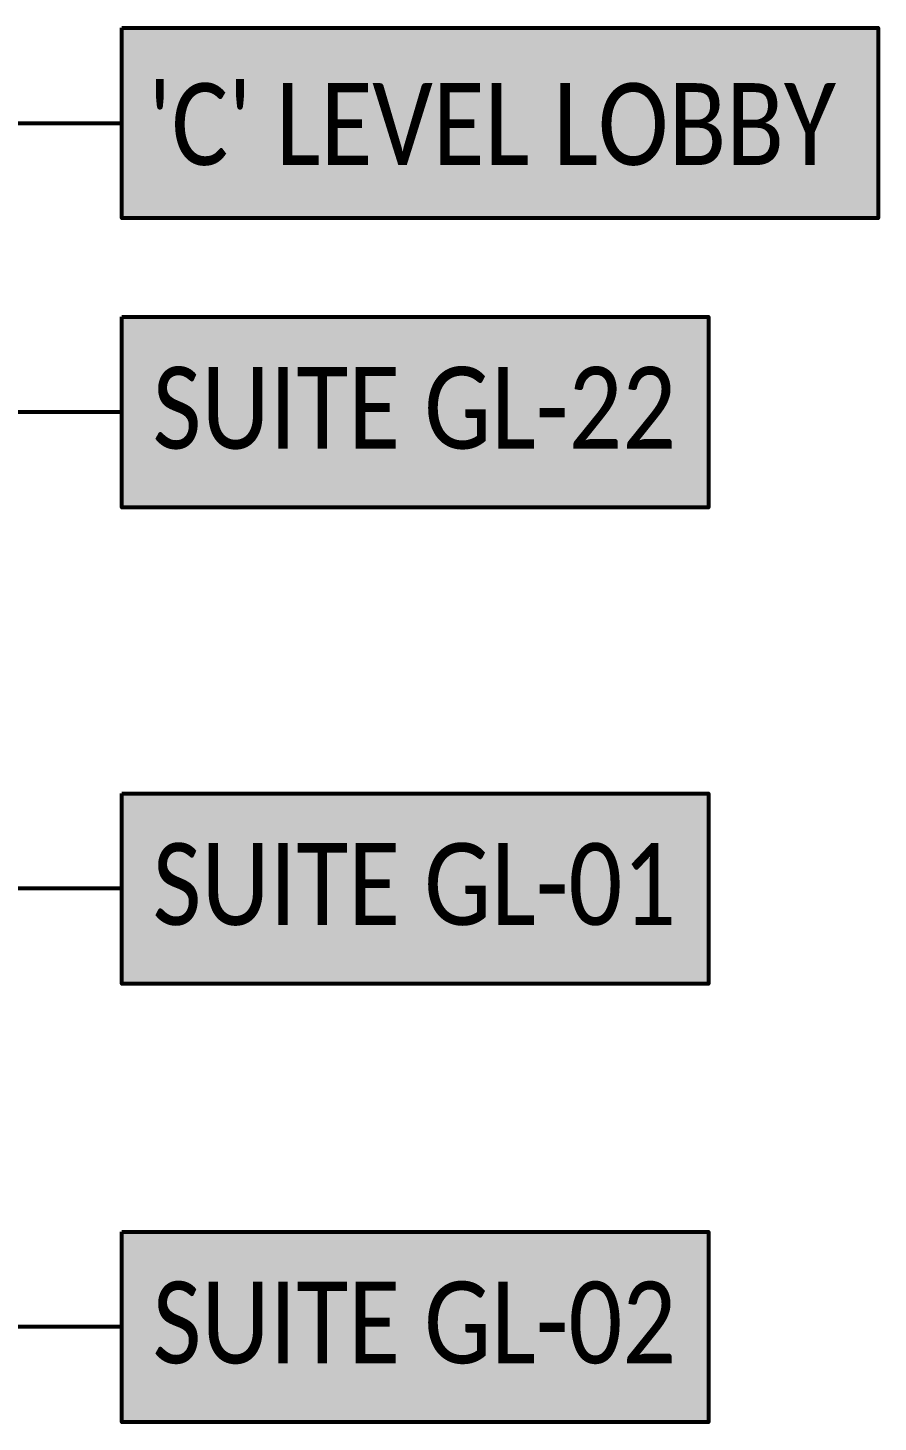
# Model space of a CAD drawing. Header units: inches. Extents: x -3764 to 49, y -1005 to 2265.
# Drawn here: x -796 to -48, y 955 to 2182 of the extents above; entities that cross this region are included whole.
import ezdxf

# ---------------------------------------------------------------- set-up
doc = ezdxf.new("R2010")
doc.units = ezdxf.units.IN
doc.header["$MEASUREMENT"] = 0
doc.layers.add('A-ANNO-NOTE', color=4, linetype='Continuous', lineweight=30)
doc.styles.add("96 (1 8    1'-0 )", font='WORKING.shx', dxfattribs={"width": 0.833333, "height": 9})

msp = doc.modelspace()

# ---------------------------------------------------------------- hatches: boundary and pattern name
at = {"layer": 'A-ANNO-NOTE', "lineweight": 53}
for points in [[(-713.1, 2014.1), (-713.1, 2181.6), (-47.7, 2181.6), (-47.7, 2014.1)], [(-713.1, 1759.8), (-713.1, 1927.3), (-197, 1927.3), (-197, 1759.8)], [(-713.1, 1340.7), (-713.1, 1508.2), (-197, 1508.2), (-197, 1340.7)], [(-713.1, 955), (-713.1, 1122.5), (-197, 1122.5), (-197, 955)]]:
    msp.add_hatch(color=251, dxfattribs=at).paths.add_polyline_path(points)

# ---------------------------------------------------------------- linework, layer by layer
for p, q in [((-1078.7, 2097.9), (-713.1, 2097.9)), ((-713.1, 1843.5), (-1428.8, 1843.5)), ((-713.1, 1424.5), (-1023.3, 1424.5)), ((-713.1, 1038.8), (-1023.3, 1038.8))]:
    msp.add_line(p, q, dxfattribs=at)
at = {"layer": 'A-ANNO-NOTE', "lineweight": 53, "flags": 128}
for points in [[(-713.1, 2181.6), (-47.7, 2181.6), (-47.7, 2014.1), (-713.1, 2014.1), (-713.1, 2181.6)], [(-713.1, 1927.3), (-197, 1927.3), (-197, 1759.8), (-713.1, 1759.8), (-713.1, 1927.3)], [(-713.1, 1508.2), (-197, 1508.2), (-197, 1340.7), (-713.1, 1340.7), (-713.1, 1508.2)], [(-713.1, 1122.5), (-197, 1122.5), (-197, 955), (-713.1, 955), (-713.1, 1122.5)]]:
    msp.add_lwpolyline(points, close=True, dxfattribs=at)

# ---------------------------------------------------------------- texts
at = {"layer": 'A-ANNO-NOTE', "char_height": 72, "attachment_point": 1, "style": "96 (1 8    1'-0 )"}
for s, insert in [("\\fCalibri|b0|i0|c00|p39;\\H1x;\\W0.833333;'C' LEVEL LOBBY", (-689.9, 2133)), ('\\fCalibri|b0|i0|c00|p39;\\H1x;\\W0.833333;SUITE GL-22', (-686, 1883.4)), ('\\fCalibri|b0|i0|c00|p39;\\H1x;\\W0.833333;SUITE GL-01', (-686, 1464.4)), ('\\fCalibri|b0|i0|c00|p39;\\H1x;\\W0.833333;SUITE GL-02', (-686, 1078.7))]:
    msp.add_mtext(s, dxfattribs=dict(at, insert=insert))

doc.saveas('drawing.dxf')
